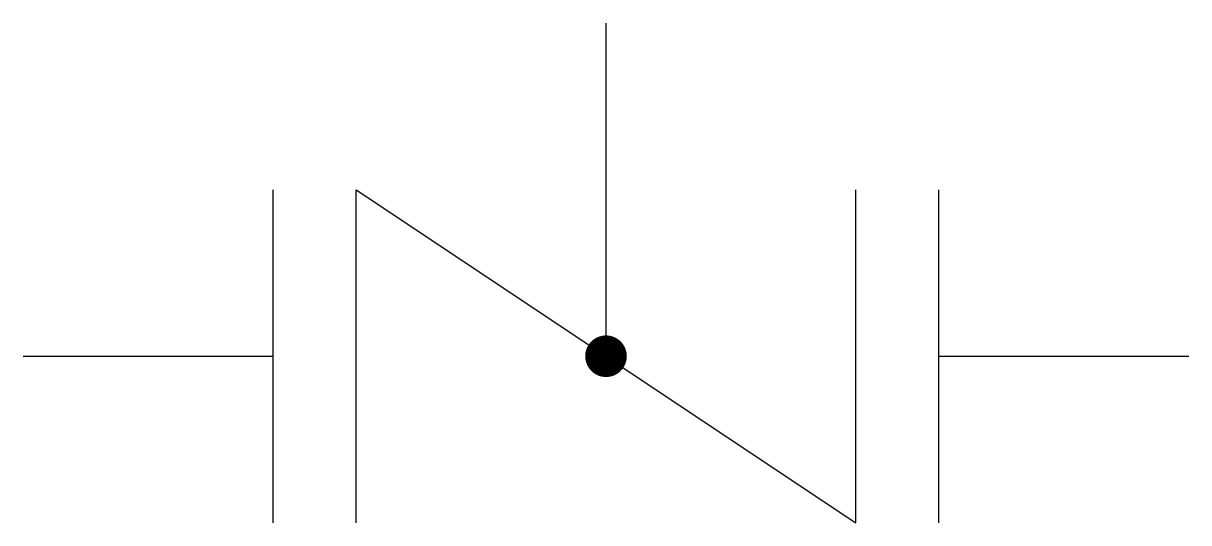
# Model space of a CAD drawing. Extents: x -7.1 to 6.9, y -2 to 4.
import ezdxf

# ---------------------------------------------------------------- set-up
doc = ezdxf.new("R2010")
doc.units = 0
doc.header["$LTSCALE"] = 0.6
doc.header["$MEASUREMENT"] = 0
doc.layers.get('0').update_dxf_attribs({"linetype": 'CONTINUOUS'})

msp = doc.modelspace()

# ---------------------------------------------------------------- linework, layer by layer
at = {"ltscale": 0.1}
for p, q in [((-0.125, 0), (-0.125, 4)), ((-4.125, -2), (-4.125, 2)), ((-3.125, 2), (2.875, -2)), ((-3.125, -2), (-3.125, 2)), ((2.875, -2), (2.875, 2)), ((3.875, -2), (3.875, 2)), ((-7.125, 0), (-4.125, 0)), ((3.875, 0), (6.875, 0))]:
    msp.add_line(p, q, dxfattribs=at)
at = {"ltscale": 0.1, "const_width": 0.25}
msp.add_lwpolyline([(-0.25, 0, 1), (0, 0, 1)], format="xyb", close=True, dxfattribs=at)

doc.saveas('drawing.dxf')
